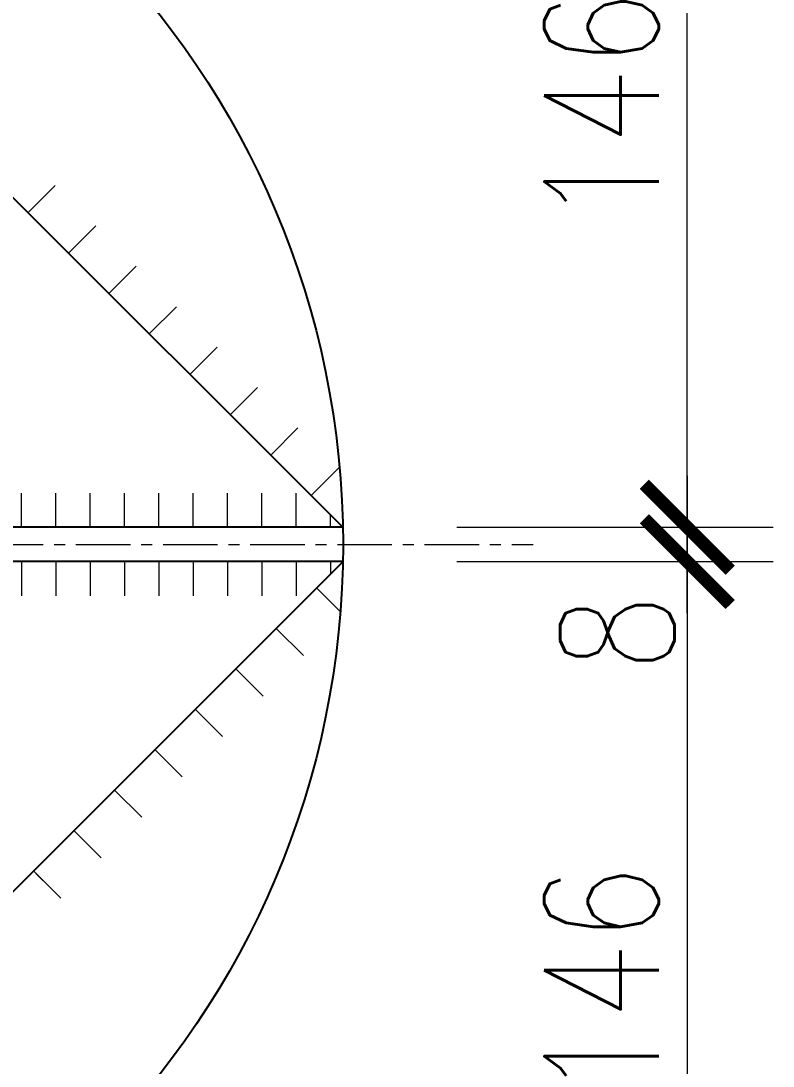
# Model space of a CAD drawing. Header units: millimetres. Extents: x -1359830 to -1240265, y -705366 to -618243.
# Drawn here: x -1295057 to -1294005, y -633379 to -631916 of the extents above; entities that cross this region are included whole.
import ezdxf

# ---------------------------------------------------------------- set-up
doc = ezdxf.new("R2010")
doc.units = ezdxf.units.MM
doc.header["$MEASUREMENT"] = 0
doc.header["$PDMODE"] = 3
doc.header["$PDSIZE"] = 50
doc.linetypes.add('CENTER', pattern=[50.8, 31.75, -6.35, 6.35, -6.35])
for name, color, linetype, lineweight in [('1.NET BAO-F', 3, 'Continuous', 25), ('4.DIM-F', 1, 'Continuous', 15), ('5.HATCH-F', 8, 'Continuous', 5), ('6.NET TRUC-F', 5, 'CENTER', 15), ('KC-NET THUONG', 8, 'Continuous', 18), ('S-dims', 8, 'Continuous', 18)]:
    doc.layers.add(name, color=color, linetype=linetype, lineweight=lineweight)
doc.styles.add('Vnsimli', font='vnsimli.shx', dxfattribs={"width": 0.8})
doc.dimstyles.new('D1-10', dxfattribs={"dimscale": 10, "dimtxt": 2, "dimasz": 1.5, "dimexe": 1.5, "dimexo": 0, "dimgap": 0.5, "dimtad": 1, "dimdec": 0, "dimzin": 0, "dimdsep": 46, "dimtxsty": 'Vnsimli', "dimblk": 'ARCHTICK', "dimcen": 1, "dimdle": 1.5, "dimclrd": 256, "dimclre": 256, "dimclrt": 2, "dimadec": 0, "dimazin": 0, "dimtfac": 1, "dimtdec": 0, "dimtix": 1, "dimtmove": 2, "dimatfit": 2, "dimldrblk": 'ARCHTICK', "dimfxl": 1, "dimtolj": 1, "dimtzin": 0, "dimlwd": -1, "dimlwe": -1, "dimarcsym": 0})

# ---------------------------------------------------------------- blocks, each defined once
blk = doc.blocks.new('_ARCHTICK')
at = {"layer": 'KC-NET THUONG', "color": 0, "linetype": 'ByBlock', "const_width": 0.15}
blk.add_lwpolyline([(-0.5, -0.5), (0.5, 0.5)], dxfattribs=at)
blk = doc.blocks.new('*D32')
at = {"layer": '4.DIM-F', "transparency": 16777216}
for p, q in [((-1311662.56, -623347.82), (-1311662.56, -623332.82)), ((-1311702.82, -623347.82), (-1311647.56, -623347.82)), ((-1311662.56, -623353.85), (-1311662.56, -623347.82)), ((-1311702.82, -623353.85), (-1311647.56, -623353.85)), ((-1311662.56, -623353.85), (-1311662.56, -623368.85))]:
    blk.add_line(p, q, dxfattribs=at)
at = {"layer": 'DEFPOINTS', "color": 0, "transparency": 16777216}
for p in [(-1311702.82, -623347.82), (-1311662.56, -623347.82), (-1311702.82, -623353.85)]:
    blk.add_point(p, dxfattribs=at)
at = {"layer": '4.DIM-F', "transparency": 16777216, "xscale": 15, "yscale": 15, "zscale": 15}
for p, rotation in [((-1311662.56, -623347.82), 270), ((-1311662.56, -623353.85), 90)]:
    blk.add_blockref('_ARCHTICK', p, dxfattribs=dict(at, rotation=rotation))
at = {"layer": '4.DIM-F', "color": 2, "transparency": 16777216, "insert": (-1311674.8, -623366.28), "char_height": 20, "attachment_point": 5, "rotation": 90, "style": 'Vnsimli'}
blk.add_mtext('\\A1;8', dxfattribs=at)
blk = doc.blocks.new('*D35')
at = {"layer": '4.DIM-F', "transparency": 16777216}
for p, q in [((-1311662.56, -623338.85), (-1311662.56, -623515.85)), ((-1311694.47, -623353.85), (-1311647.56, -623353.85)), ((-1311694.47, -623500.85), (-1311647.56, -623500.85))]:
    blk.add_line(p, q, dxfattribs=at)
at = {"layer": 'DEFPOINTS', "color": 0, "transparency": 16777216}
for p in [(-1311694.47, -623353.85), (-1311694.47, -623500.85), (-1311662.56, -623500.85)]:
    blk.add_point(p, dxfattribs=at)
at = {"layer": '4.DIM-F', "transparency": 16777216, "xscale": 15, "yscale": 15, "zscale": 15}
for p, rotation in [((-1311662.56, -623353.85), 90), ((-1311662.56, -623500.85), 270)]:
    blk.add_blockref('_ARCHTICK', p, dxfattribs=dict(at, rotation=rotation))
at = {"layer": '4.DIM-F', "color": 2, "transparency": 16777216, "insert": (-1311677.56, -623427.35), "char_height": 20, "attachment_point": 5, "rotation": 90, "style": 'Vnsimli'}
blk.add_mtext('\\A1;146', dxfattribs=at)
blk = doc.blocks.new('*D36')
at = {"layer": '4.DIM-F', "transparency": 16777216}
for p, q in [((-1311662.56, -623362.85), (-1311662.56, -623185.85)), ((-1311694.47, -623200.85), (-1311647.56, -623200.85)), ((-1311694.47, -623347.85), (-1311647.56, -623347.85))]:
    blk.add_line(p, q, dxfattribs=at)
at = {"layer": 'DEFPOINTS', "color": 0, "transparency": 16777216}
for p in [(-1311694.47, -623200.85), (-1311662.56, -623200.85), (-1311694.47, -623347.85)]:
    blk.add_point(p, dxfattribs=at)
at = {"layer": '4.DIM-F', "transparency": 16777216, "xscale": 15, "yscale": 15, "zscale": 15}
for p, rotation in [((-1311662.56, -623200.85), 90), ((-1311662.56, -623347.85), 270)]:
    blk.add_blockref('_ARCHTICK', p, dxfattribs=dict(at, rotation=rotation))
at = {"layer": '4.DIM-F', "color": 2, "transparency": 16777216, "insert": (-1311677.56, -623274.35), "char_height": 20, "attachment_point": 5, "rotation": 90, "style": 'Vnsimli'}
blk.add_mtext('\\A1;146', dxfattribs=at)
blk = doc.blocks.new('18')
at = {"layer": '1.NET BAO-F', "ltscale": 10}
for p, q in [((-1311869.74, -623200.88), (-1311722.77, -623347.85)), ((-1311722.74, -623347.85), (-1311869.74, -623347.85)), ((-1311722.74, -623353.85), (-1311869.74, -623353.85)), ((-1311722.74, -623353.85), (-1311869.74, -623500.82))]:
    blk.add_line(p, q, dxfattribs=at)
blk.add_circle((-1311872.74, -623350.85), 150, dxfattribs=at)
at = {"layer": '5.HATCH-F', "ltscale": 10}
for p, q in [((-1311777.82, -623292.82), (-1311773.05, -623288.04)), ((-1311777.82, -623292.82), (-1311773.05, -623288.04)), ((-1311770.75, -623299.89), (-1311765.97, -623295.12)), ((-1311763.68, -623306.96), (-1311758.9, -623302.19)), ((-1311756.61, -623314.03), (-1311751.83, -623309.26)), ((-1311749.53, -623321.1), (-1311744.76, -623316.33)), ((-1311742.46, -623328.17), (-1311737.69, -623323.4)), ((-1311735.39, -623335.24), (-1311730.62, -623330.47)), ((-1311728.32, -623342.31), (-1311723.35, -623337.35)), ((-1311778.95, -623347.85), (-1311778.95, -623341.85)), ((-1311772.95, -623347.85), (-1311772.95, -623341.85)), ((-1311766.95, -623347.85), (-1311766.95, -623341.85)), ((-1311760.95, -623347.85), (-1311760.95, -623341.85)), ((-1311754.95, -623347.85), (-1311754.95, -623341.85)), ((-1311748.95, -623347.85), (-1311748.95, -623341.85)), ((-1311742.95, -623347.85), (-1311742.95, -623341.85)), ((-1311736.95, -623347.85), (-1311736.95, -623341.85)), ((-1311730.95, -623347.85), (-1311730.95, -623341.85)), ((-1311724.95, -623347.85), (-1311724.95, -623345.68)), ((-1311722.74, -623347.85), (-1311722.74, -623353.85)), ((-1311778.95, -623353.85), (-1311778.95, -623359.85)), ((-1311772.95, -623353.85), (-1311772.95, -623359.85)), ((-1311766.95, -623353.85), (-1311766.95, -623359.85)), ((-1311760.95, -623353.85), (-1311760.95, -623359.85)), ((-1311754.95, -623353.85), (-1311754.95, -623359.85)), ((-1311748.95, -623353.85), (-1311748.95, -623359.85)), ((-1311742.95, -623353.85), (-1311742.95, -623359.85)), ((-1311736.95, -623353.85), (-1311736.95, -623359.85)), ((-1311730.95, -623353.85), (-1311730.95, -623359.85)), ((-1311724.95, -623353.85), (-1311724.95, -623356.06)), ((-1311727.35, -623358.46), (-1311723.2, -623362.61)), ((-1311734.42, -623365.53), (-1311729.66, -623370.3)), ((-1311741.5, -623372.6), (-1311736.73, -623377.37)), ((-1311748.57, -623379.67), (-1311743.8, -623384.44)), ((-1311755.64, -623386.74), (-1311750.87, -623391.51)), ((-1311762.71, -623393.81), (-1311757.94, -623398.58)), ((-1311769.78, -623400.88), (-1311765.01, -623405.65)), ((-1311776.85, -623407.95), (-1311772.09, -623412.72)), ((-1311776.37, -623408.44), (-1311773.78, -623411.03))]:
    blk.add_line(p, q, dxfattribs=at)
at = {"layer": '6.NET TRUC-F', "linetype": 'CENTER', "ltscale": 0.3}
blk.add_line((-1312059, -623350.85), (-1311689.52, -623350.85), dxfattribs=at)
at = {"layer": '4.DIM-F'}
for base, p1, p2, angle, picture, middle in [((-1311662.56, -623200.85), (-1311694.47, -623347.85), (-1311694.47, -623200.85), 270, '*D36', (-1311677.56, -623274.35)), ((-1311662.56, -623500.85), (-1311694.47, -623353.85), (-1311694.47, -623500.85), 90, '*D35', (-1311677.56, -623427.35))]:
    dim = blk.add_linear_dim(base=base, p1=p1, p2=p2, angle=angle, text='146', dimstyle='D1-10', dxfattribs=at)
    dim.commit()
    dim.dimension.update_dxf_attribs({"geometry": picture, "text_midpoint": middle})
dim = blk.add_linear_dim(base=(-1311662.56, -623347.82), p1=(-1311702.82, -623353.85), p2=(-1311702.82, -623347.82), angle=90, text='8', dimstyle='D1-10', dxfattribs=at)
dim.commit()
dim.dimension.update_dxf_attribs({"geometry": '*D32', "text_midpoint": (-1311674.8, -623366.28), "dimtype": 128})

msp = doc.modelspace()

# ---------------------------------------------------------------- block references
at = {"layer": 'S-dims', "xscale": 8, "yscale": 8, "zscale": 8}
msp.add_blockref('18', (9199175.15, 4354158.27), dxfattribs=at)

doc.saveas('drawing.dxf')
